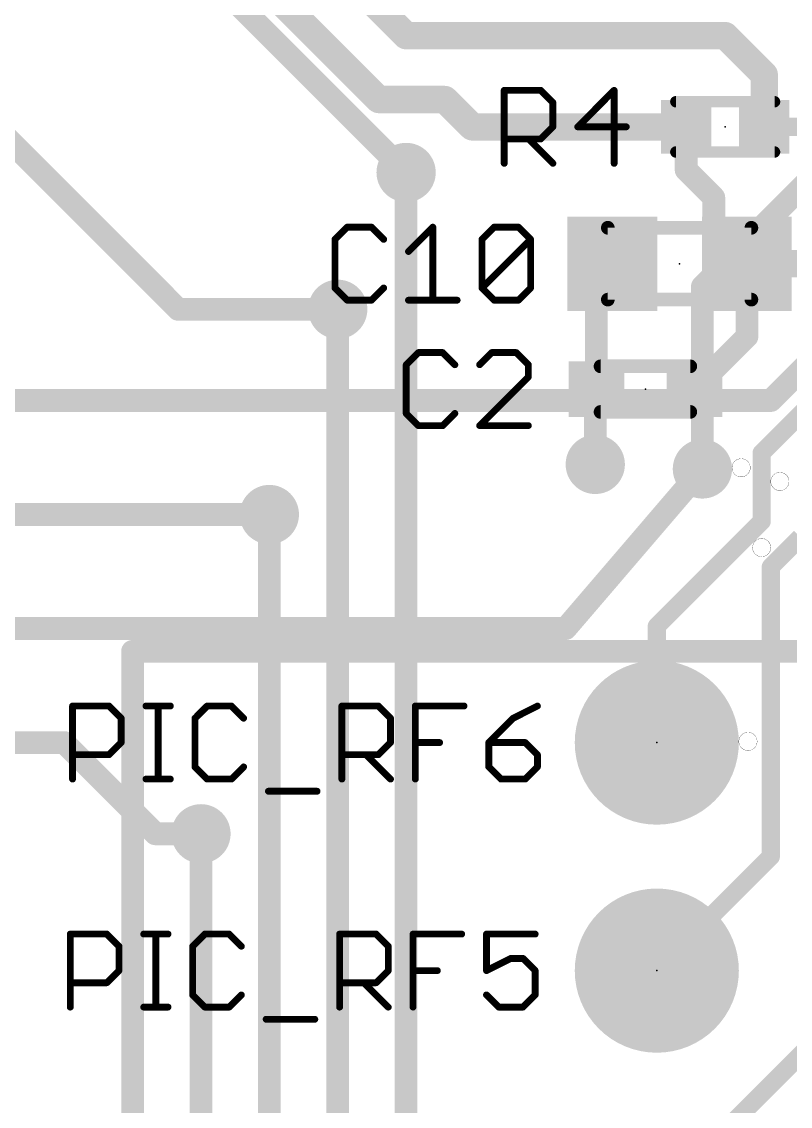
# Model space of a CAD drawing. Extents: x -18 to 144, y -21 to 125.
# Drawn here: x 14.26 to 22.82, y 59.45 to 71.53 of the extents above; entities that cross this region are included whole.
import ezdxf

# ---------------------------------------------------------------- set-up
doc = ezdxf.new("R2010")
doc.units = 0
for name, color, linetype in [('1', 251, 'CONTINUOUS'), ('114', 4, 'CONTINUOUS'), ('15', 251, 'CONTINUOUS'), ('16', 175, 'CONTINUOUS'), ('17', 1, 'CONTINUOUS'), ('18', 82, 'CONTINUOUS'), ('2', 82, 'CONTINUOUS'), ('21', 253, 'CONTINUOUS'), ('23', 7, 'CONTINUOUS'), ('25', 253, 'CONTINUOUS'), ('27', 251, 'CONTINUOUS')]:
    doc.layers.add(name, color=color, linetype=linetype)

# ---------------------------------------------------------------- blocks, each defined once
blk = doc.blocks.new('RECT')
blk.add_solid([(-0.5, -0.5), (0.5, -0.5), (-0.5, 0.5), (0.5, 0.5)])
blk = doc.blocks.new('ROUNDP')
at = {"const_width": 0.5}
blk.add_lwpolyline([(0, -0.25, 1), (0, 0.25, 1), (0, -0.25)], format="xyb", dxfattribs=at)
blk = doc.blocks.new('ROUNDV')
at = {"const_width": 0.5}
blk.add_lwpolyline([(0, -0.25, 1), (0, 0.25, 1), (0, -0.25)], format="xyb", dxfattribs=at)

msp = doc.modelspace()

# ---------------------------------------------------------------- linework, layer by layer
at = {"layer": '1'}
for points, const_width in [([(18.542, 71.374), (14.986, 74.93)], 0.3048), ([(18.2372, 70.6628), (16.51, 72.39)], 0.3048), ([(22.098, 71.374), (18.542, 71.374)], 0.3048), ([(22.533, 70.939), (22.098, 71.374)], 0.3048), ([(22.533, 70.358), (22.533, 70.939)], 0.3048), ([(18.9738, 70.6628), (18.2372, 70.6628)], 0.3048), ([(19.2786, 70.358), (18.9738, 70.6628)], 0.3048), ([(21.663, 70.358), (19.2786, 70.358)], 0.3048), ([(21.663, 70.358), (21.663, 69.8786)], 0.254), ([(22.533, 70.358), (25.5912, 70.358)], 0.2032), ([(21.663, 69.8786), (21.971, 69.5706)], 0.254), ([(21.971, 69.5706), (21.971, 69.203)], 0.254), ([(21.971, 69.203), (22.34, 68.834)], 0.254), ([(22.34, 68.834), (23.368, 68.834)], 0.3048), ([(20.84, 68.834), (20.6629, 68.6569)], 0.254), ([(22.34, 68.834), (22.34, 68.0219)], 0.254), ([(20.6629, 68.6569), (20.6629, 67.437)], 0.254), ([(22.34, 68.0219), (21.7551, 67.437)], 0.254), ([(23.6246, 67.846), (22.5044, 66.7258)], 0.2032), ([(20.6629, 67.437), (20.6502, 67.4243)], 0.254), ([(20.6502, 67.4243), (20.6502, 66.5988)], 0.254), ([(22.5044, 66.7258), (22.5044, 65.9638)], 0.2032), ([(22.5044, 65.9638), (21.336, 64.7954)], 0.2032), ([(22.606, 65.4558), (22.9362, 65.786)], 0.2032), ([(22.606, 62.23), (22.606, 65.4558)], 0.2032), ([(21.336, 64.7954), (21.336, 63.5)], 0.2032), ([(21.336, 60.96), (22.606, 62.23)], 0.2032), ([(23.114, 60.198), (21.336, 58.42)], 0.2032)]:
    msp.add_lwpolyline(points, dxfattribs=dict(at, const_width=const_width))
for points, const_width in [([(18.542, 71.4502, 1), (18.542, 71.2978)], 0.1524), ([(22.1519, 71.4279, 1), (22.0441, 71.3201)], 0.1524), ([(22.098, 71.2978, 1), (22.098, 71.4502)], 0.1524), ([(18.4881, 71.3201, 1), (18.5959, 71.4279)], 0.1524), ([(22.6092, 70.939, 1), (22.4568, 70.939)], 0.1524), ([(22.4791, 70.8851, 1), (22.5869, 70.9929)], 0.1524), ([(18.2372, 70.739, 1), (18.2372, 70.5866)], 0.1524), ([(19.0277, 70.7167, 1), (18.9199, 70.6089)], 0.1524), ([(18.9738, 70.5866, 1), (18.9738, 70.739)], 0.1524), ([(18.1833, 70.6089, 1), (18.2911, 70.7167)], 0.1524), ([(19.2786, 70.4342, 1), (19.2786, 70.2818)], 0.1524), ([(19.2247, 70.3041, 1), (19.3325, 70.4119)], 0.1524), ([(21.7265, 70.358, 1), (21.5995, 70.358)], 0.127), ([(21.663, 70.2818, 1), (21.663, 70.4342)], 0.1524), ([(22.4568, 70.358, 1), (22.6092, 70.358)], 0.1524), ([(22.533, 70.4088, 1), (22.533, 70.3072)], 0.1016), ([(21.7079, 69.9235, 1), (21.6181, 69.8337)], 0.127), ([(21.5995, 69.8786, 1), (21.7265, 69.8786)], 0.127), ([(22.0345, 69.5706, 1), (21.9075, 69.5706)], 0.127), ([(21.9261, 69.5257, 1), (22.0159, 69.6155)], 0.127), ([(22.0159, 69.2479, 1), (21.9261, 69.1581)], 0.127), ([(21.9075, 69.203, 1), (22.0345, 69.203)], 0.127), ([(22.34, 68.9102, 1), (22.34, 68.7578)], 0.1524), ([(20.8849, 68.7891, 1), (20.7951, 68.8789)], 0.127), ([(22.4035, 68.834, 1), (22.2765, 68.834)], 0.127), ([(22.2951, 68.7891, 1), (22.3849, 68.8789)], 0.127), ([(20.7264, 68.6569, 1), (20.5994, 68.6569)], 0.127), ([(20.618, 68.7018, 1), (20.7078, 68.612)], 0.127), ([(22.3849, 67.977, 1), (22.2951, 68.0668)], 0.127), ([(22.2765, 68.0219, 1), (22.4035, 68.0219)], 0.127), ([(20.7137, 67.4243, 1), (20.5867, 67.4243)], 0.127), ([(20.6053, 67.4692, 1), (20.6951, 67.3794)], 0.127), ([(20.7078, 67.3921, 1), (20.618, 67.4819)], 0.127), ([(21.7102, 67.4819, 1), (21.8, 67.3921)], 0.127), ([(20.5994, 67.437, 1), (20.7264, 67.437)], 0.127), ([(22.5552, 66.7258, 1), (22.4536, 66.7258)], 0.1016), ([(22.4685, 66.7617, 1), (22.5403, 66.6899)], 0.1016), ([(20.5867, 66.5988, 1), (20.7137, 66.5988)], 0.127), ([(22.4536, 65.9638, 1), (22.5552, 65.9638)], 0.1016), ([(22.5403, 65.9279, 1), (22.4685, 65.9997)], 0.1016), ([(22.6568, 65.4558, 1), (22.5552, 65.4558)], 0.1016), ([(22.5701, 65.4917, 1), (22.6419, 65.4199)], 0.1016), ([(21.3868, 64.7954, 1), (21.2852, 64.7954)], 0.1016), ([(21.3001, 64.8313, 1), (21.3719, 64.7595)], 0.1016), ([(21.2852, 63.5, 1), (21.3868, 63.5)], 0.1016), ([(22.5552, 62.23, 1), (22.6568, 62.23)], 0.1016), ([(22.6419, 62.1941, 1), (22.5701, 62.2659)], 0.1016), ([(21.3001, 60.9959, 1), (21.3719, 60.9241)], 0.1016)]:
    msp.add_lwpolyline(points, format="xyb", dxfattribs=dict(at, const_width=const_width))
at = {"layer": '114', "const_width": 0.0025}
for points in [[(22.2758, 66.4591, 1), (22.2758, 66.6623, 1), (22.2758, 66.4591)], [(22.7076, 66.3067, 1), (22.7076, 66.5099, 1), (22.7076, 66.3067)], [(22.5044, 65.5701, 1), (22.5044, 65.7733, 1), (22.5044, 65.5701)], [(22.352, 63.4111, 1), (22.352, 63.6143, 1), (22.352, 63.4111)]]:
    msp.add_lwpolyline(points, format="xyb", dxfattribs=at)
at = {"layer": '15', "const_width": 0.254}
for points in [[(18.542, 69.85), (18.542, 53.34)], [(17.78, 68.326), (17.78, 52.832)], [(17.018, 66.04), (17.018, 52.324)], [(15.494, 38.1), (15.494, 64.516)], [(15.494, 64.516), (36.068, 64.516)], [(16.256, 62.484), (16.256, 51.816)]]:
    msp.add_lwpolyline(points, dxfattribs=at)
at = {"layer": '15', "const_width": 0.127}
for points in [[(18.6055, 69.85, 1), (18.4785, 69.85)], [(17.8435, 68.326, 1), (17.7165, 68.326)], [(17.0815, 66.04, 1), (16.9545, 66.04)], [(15.5575, 64.516, 1), (15.4305, 64.516)], [(15.494, 64.5795, 1), (15.494, 64.4525)], [(16.3195, 62.484, 1), (16.1925, 62.484)]]:
    msp.add_lwpolyline(points, format="xyb", dxfattribs=at)
at = {"layer": '16', "const_width": 0.254}
for points in [[(14.732, 73.66), (18.542, 69.85)], [(13.208, 71.12), (16.002, 68.326)], [(16.002, 68.326), (17.78, 68.326)], [(23.368, 68.072), (22.606, 67.31)], [(22.606, 67.31), (4.1402, 67.31)], [(21.844, 66.548), (20.32, 64.77)], [(2.8702, 66.04), (17.018, 66.04)], [(20.32, 64.77), (4.1402, 64.77)], [(2.8702, 63.5), (14.732, 63.5)], [(14.732, 63.5), (15.748, 62.484)], [(15.748, 62.484), (16.256, 62.484)]]:
    msp.add_lwpolyline(points, dxfattribs=at)
at = {"layer": '16', "const_width": 0.127}
for points in [[(18.4971, 69.8051, 1), (18.5869, 69.8949)], [(16.002, 68.3895, 1), (16.002, 68.2625)], [(15.9571, 68.2811, 1), (16.0469, 68.3709)], [(17.78, 68.2625, 1), (17.78, 68.3895)], [(22.5611, 67.3549, 1), (22.6509, 67.2651)], [(22.606, 67.2465, 1), (22.606, 67.3735)], [(21.8922, 66.5067, 1), (21.7958, 66.5893)], [(17.018, 65.9765, 1), (17.018, 66.1035)], [(20.2718, 64.8113, 1), (20.3682, 64.7287)], [(20.32, 64.7065, 1), (20.32, 64.8335)], [(14.7769, 63.5449, 1), (14.6871, 63.4551)], [(14.732, 63.4365, 1), (14.732, 63.5635)], [(15.748, 62.5475, 1), (15.748, 62.4205)], [(15.7031, 62.4391, 1), (15.7929, 62.5289)], [(16.256, 62.4205, 1), (16.256, 62.5475)]]:
    msp.add_lwpolyline(points, format="xyb", dxfattribs=at)
at = {"layer": '2', "const_width": 0.254}
for points in [[(23.368, 70.104), (21.844, 68.58)], [(21.844, 68.58), (21.844, 66.548)]]:
    msp.add_lwpolyline(points, dxfattribs=at)
at = {"layer": '2', "const_width": 0.127}
for points in [[(21.9075, 68.58, 1), (21.7805, 68.58)], [(21.7991, 68.6249, 1), (21.8889, 68.5351)], [(21.7805, 66.548, 1), (21.9075, 66.548)]]:
    msp.add_lwpolyline(points, format="xyb", dxfattribs=at)
at = {"layer": '21'}
for points, const_width in [([(22.648, 70.638), (21.548, 70.638)], 0.127), ([(22.648, 70.078), (21.548, 70.078)], 0.127), ([(22.39, 69.234), (20.79, 69.234)], 0.1524), ([(20.79, 69.234), (20.79, 68.434)], 0.1524), ([(22.39, 68.434), (22.39, 69.234)], 0.1524), ([(20.79, 68.434), (22.39, 68.434)], 0.1524), ([(21.709, 67.691), (20.709, 67.691)], 0.1524), ([(20.709, 67.183), (21.709, 67.183)], 0.1524), ([(14.8247, 63.0936), (14.8247, 63.9071)], 0.0762), ([(14.8247, 63.9071), (15.2315, 63.9071)], 0.0762), ([(15.2315, 63.9071), (15.367, 63.7715)], 0.0762), ([(15.6433, 63.9071), (15.9144, 63.9071)], 0.0762), ([(15.7789, 63.0936), (15.7789, 63.9071)], 0.0762), ([(16.3246, 63.9071), (16.189, 63.7715)], 0.0762), ([(16.5957, 63.9071), (16.3246, 63.9071)], 0.0762), ([(16.7313, 63.7715), (16.5957, 63.9071)], 0.0762), ([(17.8262, 63.0936), (17.8262, 63.9071)], 0.0762), ([(17.8262, 63.9071), (18.2329, 63.9071)], 0.0762), ([(18.2329, 63.9071), (18.3685, 63.7715)], 0.0762), ([(18.6447, 63.0936), (18.6447, 63.9071)], 0.0762), ([(18.6447, 63.9071), (19.1871, 63.9071)], 0.0762), ([(20.0056, 63.9071), (19.7345, 63.7715)], 0.0762), ([(15.367, 63.7715), (15.367, 63.5003)], 0.0762), ([(16.189, 63.7715), (16.189, 63.2292)], 0.0762), ([(18.3685, 63.7715), (18.3685, 63.5003)], 0.0762), ([(19.7345, 63.7715), (19.4633, 63.5003)], 0.0762), ([(15.367, 63.5003), (15.2315, 63.3648)], 0.0762), ([(18.3685, 63.5003), (18.2329, 63.3648)], 0.0762), ([(18.6447, 63.5003), (18.9159, 63.5003)], 0.0762), ([(19.4633, 63.5003), (19.4633, 63.2292)], 0.0762), ([(19.8701, 63.5003), (19.4633, 63.5003)], 0.0762), ([(20.0056, 63.3648), (19.8701, 63.5003)], 0.0762), ([(15.2315, 63.3648), (14.8247, 63.3648)], 0.0762), ([(18.2329, 63.3648), (17.8262, 63.3648)], 0.0762), ([(18.0973, 63.3648), (18.3685, 63.0936)], 0.0762), ([(20.0056, 63.2292), (20.0056, 63.3648)], 0.0762), ([(16.189, 63.2292), (16.3246, 63.0936)], 0.0762), ([(16.5957, 63.0936), (16.7313, 63.2292)], 0.0762), ([(19.4633, 63.2292), (19.5989, 63.0936)], 0.0762), ([(19.8701, 63.0936), (20.0056, 63.2292)], 0.0762), ([(15.6433, 63.0936), (15.9144, 63.0936)], 0.0762), ([(16.3246, 63.0936), (16.5957, 63.0936)], 0.0762), ([(19.5989, 63.0936), (19.8701, 63.0936)], 0.0762), ([(17.0076, 62.958), (17.5499, 62.958)], 0.0762), ([(14.7993, 60.5536), (14.7993, 61.3671)], 0.0762), ([(14.7993, 61.3671), (15.2061, 61.3671)], 0.0762), ([(15.2061, 61.3671), (15.3416, 61.2315)], 0.0762), ([(15.6179, 61.3671), (15.889, 61.3671)], 0.0762), ([(15.7535, 60.5536), (15.7535, 61.3671)], 0.0762), ([(16.2992, 61.3671), (16.1636, 61.2315)], 0.0762), ([(16.5703, 61.3671), (16.2992, 61.3671)], 0.0762), ([(16.7059, 61.2315), (16.5703, 61.3671)], 0.0762), ([(17.8008, 60.5536), (17.8008, 61.3671)], 0.0762), ([(17.8008, 61.3671), (18.2075, 61.3671)], 0.0762), ([(18.2075, 61.3671), (18.3431, 61.2315)], 0.0762), ([(18.6193, 60.5536), (18.6193, 61.3671)], 0.0762), ([(18.6193, 61.3671), (19.1617, 61.3671)], 0.0762), ([(19.9802, 61.3671), (19.4379, 61.3671)], 0.0762), ([(19.4379, 61.3671), (19.4379, 60.9603)], 0.0762), ([(15.3416, 61.2315), (15.3416, 60.9603)], 0.0762), ([(16.1636, 61.2315), (16.1636, 60.6892)], 0.0762), ([(18.3431, 61.2315), (18.3431, 60.9603)], 0.0762), ([(19.4379, 60.9603), (19.7091, 61.0959)], 0.0762), ([(19.7091, 61.0959), (19.8447, 61.0959)], 0.0762), ([(19.8447, 61.0959), (19.9802, 60.9603)], 0.0762), ([(15.3416, 60.9603), (15.2061, 60.8248)], 0.0762), ([(18.3431, 60.9603), (18.2075, 60.8248)], 0.0762), ([(18.6193, 60.9603), (18.8905, 60.9603)], 0.0762), ([(19.9802, 60.9603), (19.9802, 60.6892)], 0.0762), ([(15.2061, 60.8248), (14.7993, 60.8248)], 0.0762), ([(18.2075, 60.8248), (17.8008, 60.8248)], 0.0762), ([(18.0719, 60.8248), (18.3431, 60.5536)], 0.0762), ([(16.1636, 60.6892), (16.2992, 60.5536)], 0.0762), ([(16.5703, 60.5536), (16.7059, 60.6892)], 0.0762), ([(19.5735, 60.5536), (19.4379, 60.6892)], 0.0762), ([(19.9802, 60.6892), (19.8447, 60.5536)], 0.0762), ([(15.6179, 60.5536), (15.889, 60.5536)], 0.0762), ([(16.2992, 60.5536), (16.5703, 60.5536)], 0.0762), ([(19.8447, 60.5536), (19.5735, 60.5536)], 0.0762), ([(16.9822, 60.418), (17.5245, 60.418)], 0.0762)]:
    msp.add_lwpolyline(points, dxfattribs=dict(at, const_width=const_width))
for points, const_width in [([(21.548, 70.6698, 1), (21.548, 70.6063)], 0.0635), ([(22.648, 70.6063, 1), (22.648, 70.6698)], 0.0635), ([(21.548, 70.1098, 1), (21.548, 70.0463)], 0.0635), ([(22.648, 70.0463, 1), (22.648, 70.1098)], 0.0635), ([(20.79, 69.2721, 1), (20.79, 69.1959)], 0.0762), ([(20.8281, 69.234, 1), (20.7519, 69.234)], 0.0762), ([(22.4281, 69.234, 1), (22.3519, 69.234)], 0.0762), ([(22.39, 69.1959, 1), (22.39, 69.2721)], 0.0762), ([(20.79, 68.4721, 1), (20.79, 68.3959)], 0.0762), ([(22.39, 68.3959, 1), (22.39, 68.4721)], 0.0762), ([(20.7519, 68.434, 1), (20.8281, 68.434)], 0.0762), ([(22.3519, 68.434, 1), (22.4281, 68.434)], 0.0762), ([(20.709, 67.7291, 1), (20.709, 67.6529)], 0.0762), ([(21.709, 67.6529, 1), (21.709, 67.7291)], 0.0762), ([(20.709, 67.2211, 1), (20.709, 67.1449)], 0.0762), ([(21.709, 67.1449, 1), (21.709, 67.2211)], 0.0762), ([(14.8438, 63.9071, 1), (14.8057, 63.9071)], 0.0381), ([(14.8247, 63.9261, 1), (14.8247, 63.888)], 0.0381), ([(15.2449, 63.9206, 1), (15.218, 63.8936)], 0.0381), ([(15.2315, 63.888, 1), (15.2315, 63.9261)], 0.0381), ([(15.6433, 63.9261, 1), (15.6433, 63.888)], 0.0381), ([(15.7979, 63.9071, 1), (15.7598, 63.9071)], 0.0381), ([(15.9144, 63.888, 1), (15.9144, 63.9261)], 0.0381), ([(16.3246, 63.9261, 1), (16.3246, 63.888)], 0.0381), ([(16.3381, 63.8936, 1), (16.3111, 63.9206)], 0.0381), ([(16.6092, 63.9206, 1), (16.5823, 63.8936)], 0.0381), ([(16.5957, 63.888, 1), (16.5957, 63.9261)], 0.0381), ([(17.8452, 63.9071, 1), (17.8071, 63.9071)], 0.0381), ([(17.8262, 63.9261, 1), (17.8262, 63.888)], 0.0381), ([(18.2464, 63.9206, 1), (18.2194, 63.8936)], 0.0381), ([(18.2329, 63.888, 1), (18.2329, 63.9261)], 0.0381), ([(18.6638, 63.9071, 1), (18.6257, 63.9071)], 0.0381), ([(18.6447, 63.9261, 1), (18.6447, 63.888)], 0.0381), ([(19.1871, 63.888, 1), (19.1871, 63.9261)], 0.0381), ([(20.0142, 63.8901, 1), (19.9971, 63.9241)], 0.0381), ([(15.3861, 63.7715, 1), (15.348, 63.7715)], 0.0381), ([(15.3536, 63.758, 1), (15.3805, 63.785)], 0.0381), ([(16.1755, 63.785, 1), (16.2025, 63.758)], 0.0381), ([(16.2081, 63.7715, 1), (16.17, 63.7715)], 0.0381), ([(16.7179, 63.758, 1), (16.7448, 63.785)], 0.0381), ([(18.3875, 63.7715, 1), (18.3494, 63.7715)], 0.0381), ([(18.355, 63.758, 1), (18.382, 63.785)], 0.0381), ([(19.726, 63.7886, 1), (19.743, 63.7545)], 0.0381), ([(19.7479, 63.758, 1), (19.721, 63.785)], 0.0381), ([(15.348, 63.5003, 1), (15.3861, 63.5003)], 0.0381), ([(15.3805, 63.4869, 1), (15.3536, 63.5138)], 0.0381), ([(18.3494, 63.5003, 1), (18.3875, 63.5003)], 0.0381), ([(18.382, 63.4869, 1), (18.355, 63.5138)], 0.0381), ([(18.6447, 63.5194, 1), (18.6447, 63.4813)], 0.0381), ([(18.9159, 63.4813, 1), (18.9159, 63.5194)], 0.0381), ([(19.4824, 63.5003, 1), (19.4443, 63.5003)], 0.0381), ([(19.4633, 63.5194, 1), (19.4633, 63.4813)], 0.0381), ([(19.4498, 63.5138, 1), (19.4768, 63.4869)], 0.0381), ([(19.8835, 63.5138, 1), (19.8566, 63.4869)], 0.0381), ([(19.8701, 63.4813, 1), (19.8701, 63.5194)], 0.0381), ([(14.8247, 63.3838, 1), (14.8247, 63.3457)], 0.0381), ([(15.218, 63.3782, 1), (15.2449, 63.3513)], 0.0381), ([(15.2315, 63.3457, 1), (15.2315, 63.3838)], 0.0381), ([(17.8262, 63.3838, 1), (17.8262, 63.3457)], 0.0381), ([(18.1108, 63.3782, 1), (18.0838, 63.3513)], 0.0381), ([(18.2194, 63.3782, 1), (18.2464, 63.3513)], 0.0381), ([(18.2329, 63.3457, 1), (18.2329, 63.3838)], 0.0381), ([(20.0247, 63.3648, 1), (19.9866, 63.3648)], 0.0381), ([(19.9922, 63.3513, 1), (20.0191, 63.3782)], 0.0381), ([(16.2025, 63.2427, 1), (16.1755, 63.2157)], 0.0381), ([(16.17, 63.2292, 1), (16.2081, 63.2292)], 0.0381), ([(16.7448, 63.2157, 1), (16.7179, 63.2427)], 0.0381), ([(19.4768, 63.2427, 1), (19.4498, 63.2157)], 0.0381), ([(19.4443, 63.2292, 1), (19.4824, 63.2292)], 0.0381), ([(19.9866, 63.2292, 1), (20.0247, 63.2292)], 0.0381), ([(20.0191, 63.2157, 1), (19.9922, 63.2427)], 0.0381), ([(14.8057, 63.0936, 1), (14.8438, 63.0936)], 0.0381), ([(15.6433, 63.1127, 1), (15.6433, 63.0746)], 0.0381), ([(15.7598, 63.0936, 1), (15.7979, 63.0936)], 0.0381), ([(15.9144, 63.0746, 1), (15.9144, 63.1127)], 0.0381), ([(16.3246, 63.1127, 1), (16.3246, 63.0746)], 0.0381), ([(16.3111, 63.0801, 1), (16.3381, 63.1071)], 0.0381), ([(16.5823, 63.1071, 1), (16.6092, 63.0801)], 0.0381), ([(16.5957, 63.0746, 1), (16.5957, 63.1127)], 0.0381), ([(17.8071, 63.0936, 1), (17.8452, 63.0936)], 0.0381), ([(18.355, 63.0801, 1), (18.382, 63.1071)], 0.0381), ([(18.6257, 63.0936, 1), (18.6638, 63.0936)], 0.0381), ([(19.5989, 63.1127, 1), (19.5989, 63.0746)], 0.0381), ([(19.5854, 63.0801, 1), (19.6124, 63.1071)], 0.0381), ([(19.8566, 63.1071, 1), (19.8835, 63.0801)], 0.0381), ([(19.8701, 63.0746, 1), (19.8701, 63.1127)], 0.0381), ([(17.0076, 62.9771, 1), (17.0076, 62.939)], 0.0381), ([(17.5499, 62.939, 1), (17.5499, 62.9771)], 0.0381), ([(14.7993, 61.3861, 1), (14.7993, 61.348)], 0.0381), ([(14.8184, 61.3671, 1), (14.7803, 61.3671)], 0.0381), ([(15.2195, 61.3806, 1), (15.1926, 61.3536)], 0.0381), ([(15.2061, 61.348, 1), (15.2061, 61.3861)], 0.0381), ([(15.6179, 61.3861, 1), (15.6179, 61.348)], 0.0381), ([(15.7725, 61.3671, 1), (15.7344, 61.3671)], 0.0381), ([(15.889, 61.348, 1), (15.889, 61.3861)], 0.0381), ([(16.2992, 61.3861, 1), (16.2992, 61.348)], 0.0381), ([(16.3127, 61.3536, 1), (16.2857, 61.3806)], 0.0381), ([(16.5838, 61.3806, 1), (16.5569, 61.3536)], 0.0381), ([(16.5703, 61.348, 1), (16.5703, 61.3861)], 0.0381), ([(17.8198, 61.3671, 1), (17.7817, 61.3671)], 0.0381), ([(17.8008, 61.3861, 1), (17.8008, 61.348)], 0.0381), ([(18.221, 61.3806, 1), (18.194, 61.3536)], 0.0381), ([(18.2075, 61.348, 1), (18.2075, 61.3861)], 0.0381), ([(18.6193, 61.3861, 1), (18.6193, 61.348)], 0.0381), ([(18.6384, 61.3671, 1), (18.6003, 61.3671)], 0.0381), ([(19.1617, 61.348, 1), (19.1617, 61.3861)], 0.0381), ([(19.4379, 61.3861, 1), (19.4379, 61.348)], 0.0381), ([(19.457, 61.3671, 1), (19.4189, 61.3671)], 0.0381), ([(19.9802, 61.348, 1), (19.9802, 61.3861)], 0.0381), ([(15.3607, 61.2315, 1), (15.3226, 61.2315)], 0.0381), ([(15.3282, 61.218, 1), (15.3551, 61.245)], 0.0381), ([(16.1501, 61.245, 1), (16.1771, 61.218)], 0.0381), ([(16.1827, 61.2315, 1), (16.1446, 61.2315)], 0.0381), ([(16.6925, 61.218, 1), (16.7194, 61.245)], 0.0381), ([(18.3621, 61.2315, 1), (18.324, 61.2315)], 0.0381), ([(18.3296, 61.218, 1), (18.3566, 61.245)], 0.0381), ([(19.7091, 61.115, 1), (19.7091, 61.0769)], 0.0381), ([(19.7176, 61.0789, 1), (19.7006, 61.113)], 0.0381), ([(19.8581, 61.1094, 1), (19.8312, 61.0825)], 0.0381), ([(19.8447, 61.0769, 1), (19.8447, 61.115)], 0.0381), ([(15.3226, 60.9603, 1), (15.3607, 60.9603)], 0.0381), ([(15.3551, 60.9469, 1), (15.3282, 60.9738)], 0.0381), ([(18.324, 60.9603, 1), (18.3621, 60.9603)], 0.0381), ([(18.3566, 60.9469, 1), (18.3296, 60.9738)], 0.0381), ([(18.6193, 60.9794, 1), (18.6193, 60.9413)], 0.0381), ([(18.8905, 60.9413, 1), (18.8905, 60.9794)], 0.0381), ([(19.4294, 60.9774, 1), (19.4464, 60.9433)], 0.0381), ([(19.4189, 60.9603, 1), (19.457, 60.9603)], 0.0381), ([(19.9993, 60.9603, 1), (19.9612, 60.9603)], 0.0381), ([(19.9668, 60.9469, 1), (19.9937, 60.9738)], 0.0381), ([(14.7993, 60.8438, 1), (14.7993, 60.8057)], 0.0381), ([(15.1926, 60.8382, 1), (15.2195, 60.8113)], 0.0381), ([(15.2061, 60.8057, 1), (15.2061, 60.8438)], 0.0381), ([(17.8008, 60.8438, 1), (17.8008, 60.8057)], 0.0381), ([(18.0854, 60.8382, 1), (18.0584, 60.8113)], 0.0381), ([(18.194, 60.8382, 1), (18.221, 60.8113)], 0.0381), ([(18.2075, 60.8057, 1), (18.2075, 60.8438)], 0.0381), ([(16.1771, 60.7027, 1), (16.1501, 60.6757)], 0.0381), ([(16.1446, 60.6892, 1), (16.1827, 60.6892)], 0.0381), ([(16.7194, 60.6757, 1), (16.6925, 60.7027)], 0.0381), ([(19.4514, 60.7027, 1), (19.4244, 60.6757)], 0.0381), ([(19.9612, 60.6892, 1), (19.9993, 60.6892)], 0.0381), ([(19.9937, 60.6757, 1), (19.9668, 60.7027)], 0.0381), ([(14.7803, 60.5536, 1), (14.8184, 60.5536)], 0.0381), ([(15.6179, 60.5727, 1), (15.6179, 60.5346)], 0.0381), ([(15.7344, 60.5536, 1), (15.7725, 60.5536)], 0.0381), ([(15.889, 60.5346, 1), (15.889, 60.5727)], 0.0381), ([(16.2992, 60.5727, 1), (16.2992, 60.5346)], 0.0381), ([(16.2857, 60.5401, 1), (16.3127, 60.5671)], 0.0381), ([(16.5569, 60.5671, 1), (16.5838, 60.5401)], 0.0381), ([(16.5703, 60.5346, 1), (16.5703, 60.5727)], 0.0381), ([(17.7817, 60.5536, 1), (17.8198, 60.5536)], 0.0381), ([(18.3296, 60.5401, 1), (18.3566, 60.5671)], 0.0381), ([(18.6003, 60.5536, 1), (18.6384, 60.5536)], 0.0381), ([(19.5735, 60.5727, 1), (19.5735, 60.5346)], 0.0381), ([(19.56, 60.5401, 1), (19.587, 60.5671)], 0.0381), ([(19.8312, 60.5671, 1), (19.8581, 60.5401)], 0.0381), ([(19.8447, 60.5346, 1), (19.8447, 60.5727)], 0.0381), ([(16.9822, 60.4371, 1), (16.9822, 60.399)], 0.0381), ([(17.5245, 60.399, 1), (17.5245, 60.4371)], 0.0381)]:
    msp.add_lwpolyline(points, format="xyb", dxfattribs=dict(at, const_width=const_width))
at = {"layer": '23'}
for p in [(22.098, 70.358), (21.59, 68.834), (21.209, 67.437), (21.336, 63.5), (21.336, 60.96)]:
    msp.add_point(p, dxfattribs=at)
at = {"layer": '25', "const_width": 0.0762}
for points in [[(19.6353, 69.9516), (19.6353, 70.7651)], [(19.6353, 70.7651), (20.0421, 70.7651)], [(20.0421, 70.7651), (20.1777, 70.6295)], [(20.8607, 70.7651), (20.4539, 70.3583)], [(20.8607, 69.9516), (20.8607, 70.7651)], [(20.1777, 70.6295), (20.1777, 70.3583)], [(20.1777, 70.3583), (20.0421, 70.2228)], [(20.4539, 70.3583), (20.9962, 70.3583)], [(20.0421, 70.2228), (19.6353, 70.2228)], [(19.9065, 70.2228), (20.1777, 69.9516)]]:
    msp.add_lwpolyline(points, dxfattribs=at)
at = {"layer": '25', "const_width": 0.0381}
for points in [[(19.6544, 70.7651, 1), (19.6163, 70.7651)], [(19.6353, 70.7841, 1), (19.6353, 70.746)], [(20.0556, 70.7786, 1), (20.0286, 70.7516)], [(20.0421, 70.746, 1), (20.0421, 70.7841)], [(20.8797, 70.7651, 1), (20.8416, 70.7651)], [(20.8741, 70.7516, 1), (20.8472, 70.7786)], [(20.1967, 70.6295, 1), (20.1586, 70.6295)], [(20.1642, 70.616, 1), (20.1911, 70.643)], [(20.1586, 70.3583, 1), (20.1967, 70.3583)], [(20.1911, 70.3449, 1), (20.1642, 70.3718)], [(20.4539, 70.3774, 1), (20.4539, 70.3393)], [(20.4405, 70.3718, 1), (20.4674, 70.3449)], [(20.9962, 70.3393, 1), (20.9962, 70.3774)], [(19.6353, 70.2418, 1), (19.6353, 70.2037)], [(19.92, 70.2362, 1), (19.893, 70.2093)], [(20.0286, 70.2362, 1), (20.0556, 70.2093)], [(20.0421, 70.2037, 1), (20.0421, 70.2418)], [(19.6163, 69.9516, 1), (19.6544, 69.9516)], [(20.1642, 69.9381, 1), (20.1911, 69.9651)], [(20.8416, 69.9516, 1), (20.8797, 69.9516)]]:
    msp.add_lwpolyline(points, format="xyb", dxfattribs=at)
at = {"layer": '27', "const_width": 0.0762}
for points in [[(17.8855, 69.2411), (17.75, 69.1055)], [(18.1567, 69.2411), (17.8855, 69.2411)], [(18.2923, 69.1055), (18.1567, 69.2411)], [(18.5685, 68.9699), (18.8397, 69.2411)], [(18.8397, 69.2411), (18.8397, 68.4276)], [(19.3871, 69.1055), (19.5227, 69.2411)], [(19.5227, 69.2411), (19.7939, 69.2411)], [(19.7939, 69.2411), (19.9294, 69.1055)], [(17.75, 69.1055), (17.75, 68.5632)], [(19.3871, 68.5632), (19.3871, 69.1055)], [(19.3871, 68.5632), (19.9294, 69.1055)], [(19.9294, 69.1055), (19.9294, 68.5632)], [(17.75, 68.5632), (17.8855, 68.4276)], [(18.1567, 68.4276), (18.2923, 68.5632)], [(19.5227, 68.4276), (19.3871, 68.5632)], [(19.9294, 68.5632), (19.7939, 68.4276)], [(17.8855, 68.4276), (18.1567, 68.4276)], [(18.5685, 68.4276), (19.1109, 68.4276)], [(19.7939, 68.4276), (19.5227, 68.4276)], [(18.6787, 67.8441), (18.5431, 67.7085)], [(18.9499, 67.8441), (18.6787, 67.8441)], [(19.0855, 67.7085), (18.9499, 67.8441)], [(19.4973, 67.8441), (19.3617, 67.7085)], [(19.7685, 67.8441), (19.4973, 67.8441)], [(19.9041, 67.7085), (19.7685, 67.8441)], [(18.5431, 67.7085), (18.5431, 67.1662)], [(19.9041, 67.5729), (19.9041, 67.7085)], [(19.3617, 67.0306), (19.9041, 67.5729)], [(18.5431, 67.1662), (18.6787, 67.0306)], [(18.9499, 67.0306), (19.0855, 67.1662)], [(18.6787, 67.0306), (18.9499, 67.0306)], [(19.9041, 67.0306), (19.3617, 67.0306)]]:
    msp.add_lwpolyline(points, dxfattribs=at)
at = {"layer": '27', "const_width": 0.0381}
for points in [[(17.8855, 69.2601, 1), (17.8855, 69.222)], [(17.899, 69.2276, 1), (17.8721, 69.2546)], [(18.1702, 69.2546, 1), (18.1432, 69.2276)], [(18.1567, 69.222, 1), (18.1567, 69.2601)], [(18.8588, 69.2411, 1), (18.8207, 69.2411)], [(18.8532, 69.2276, 1), (18.8262, 69.2546)], [(19.5227, 69.2601, 1), (19.5227, 69.222)], [(19.5362, 69.2276, 1), (19.5092, 69.2546)], [(19.8073, 69.2546, 1), (19.7804, 69.2276)], [(19.7939, 69.222, 1), (19.7939, 69.2601)], [(17.769, 69.1055, 1), (17.7309, 69.1055)], [(17.7365, 69.119, 1), (17.7634, 69.092)], [(18.2788, 69.092, 1), (18.3058, 69.119)], [(19.4062, 69.1055, 1), (19.3681, 69.1055)], [(19.3736, 69.119, 1), (19.4006, 69.092)], [(19.9485, 69.1055, 1), (19.9104, 69.1055)], [(19.9429, 69.092, 1), (19.916, 69.119)], [(19.916, 69.092, 1), (19.9429, 69.119)], [(18.5551, 68.9834, 1), (18.582, 68.9565)], [(17.7634, 68.5767, 1), (17.7365, 68.5497)], [(17.7309, 68.5632, 1), (17.769, 68.5632)], [(18.3058, 68.5497, 1), (18.2788, 68.5767)], [(19.4006, 68.5767, 1), (19.3736, 68.5497)], [(19.3736, 68.5767, 1), (19.4006, 68.5497)], [(19.3681, 68.5632, 1), (19.4062, 68.5632)], [(19.9104, 68.5632, 1), (19.9485, 68.5632)], [(19.9429, 68.5497, 1), (19.916, 68.5767)], [(17.8855, 68.4466, 1), (17.8855, 68.4086)], [(17.8721, 68.4141, 1), (17.899, 68.4411)], [(18.1432, 68.4411, 1), (18.1702, 68.4141)], [(18.1567, 68.4086, 1), (18.1567, 68.4466)], [(18.5685, 68.4466, 1), (18.5685, 68.4086)], [(18.8207, 68.4276, 1), (18.8588, 68.4276)], [(19.1109, 68.4086, 1), (19.1109, 68.4466)], [(19.5227, 68.4466, 1), (19.5227, 68.4086)], [(19.5092, 68.4141, 1), (19.5362, 68.4411)], [(19.7804, 68.4411, 1), (19.8073, 68.4141)], [(19.7939, 68.4086, 1), (19.7939, 68.4466)], [(18.6787, 67.8631, 1), (18.6787, 67.825)], [(18.6922, 67.8306, 1), (18.6653, 67.8576)], [(18.9634, 67.8576, 1), (18.9364, 67.8306)], [(18.9499, 67.825, 1), (18.9499, 67.8631)], [(19.4973, 67.8631, 1), (19.4973, 67.825)], [(19.5108, 67.8306, 1), (19.4838, 67.8576)], [(19.7819, 67.8576, 1), (19.755, 67.8306)], [(19.7685, 67.825, 1), (19.7685, 67.8631)], [(18.5297, 67.722, 1), (18.5566, 67.695)], [(18.5622, 67.7085, 1), (18.5241, 67.7085)], [(19.072, 67.695, 1), (19.0989, 67.722)], [(19.3483, 67.722, 1), (19.3752, 67.695)], [(19.9231, 67.7085, 1), (19.885, 67.7085)], [(19.8906, 67.695, 1), (19.9175, 67.722)], [(19.885, 67.5729, 1), (19.9231, 67.5729)], [(19.9175, 67.5595, 1), (19.8906, 67.5864)], [(18.5566, 67.1797, 1), (18.5297, 67.1527)], [(18.5241, 67.1662, 1), (18.5622, 67.1662)], [(19.0989, 67.1527, 1), (19.072, 67.1797)], [(18.6787, 67.0496, 1), (18.6787, 67.0116)], [(18.6653, 67.0171, 1), (18.6922, 67.0441)], [(18.9364, 67.0441, 1), (18.9634, 67.0171)], [(18.9499, 67.0116, 1), (18.9499, 67.0496)], [(19.3483, 67.0441, 1), (19.3752, 67.0171)], [(19.3617, 67.0496, 1), (19.3617, 67.0116)], [(19.9041, 67.0116, 1), (19.9041, 67.0496)]]:
    msp.add_lwpolyline(points, format="xyb", dxfattribs=at)

# ---------------------------------------------------------------- block references
at = {"layer": '1', "xscale": 0.56, "yscale": 0.6}
for p in [(21.663, 70.358), (22.533, 70.358)]:
    msp.add_blockref('RECT', p, dxfattribs=at)
at = {"layer": '1', "yscale": 1.05, "rotation": 180}
for p in [(20.84, 68.834), (22.34, 68.834)]:
    msp.add_blockref('RECT', p, dxfattribs=at)
at = {"layer": '1', "xscale": 0.62, "yscale": 0.62, "rotation": 180}
for p in [(20.6629, 67.437), (21.7551, 67.437)]:
    msp.add_blockref('RECT', p, dxfattribs=at)
at = {"layer": '17'}
for p, xscale, yscale in [((21.336, 63.5), 1.8288, 1.8288), ((21.336, 63.5), 1.8288, 1.8288), ((21.336, 63.5), 1.6002, 1.6002), ((21.336, 63.5), 1.6002, 1.6002), ((21.336, 60.96), 1.8288, 1.8288), ((21.336, 60.96), 1.8288, 1.8288), ((21.336, 60.96), 1.6002, 1.6002), ((21.336, 60.96), 1.6002, 1.6002)]:
    msp.add_blockref('ROUNDP', p, dxfattribs=dict(at, xscale=xscale, yscale=yscale))
at = {"layer": '18', "xscale": 0.6604, "yscale": 0.6604}
for p in [(18.542, 69.85), (18.542, 69.85), (18.542, 69.85), (18.542, 69.85), (17.78, 68.326), (17.78, 68.326), (17.78, 68.326), (17.78, 68.326), (20.6502, 66.5988), (20.6502, 66.5988), (20.6502, 66.5988), (20.6502, 66.5988), (21.844, 66.548), (21.844, 66.548), (21.844, 66.548), (21.844, 66.548), (17.018, 66.04), (17.018, 66.04), (17.018, 66.04), (17.018, 66.04), (16.256, 62.484), (16.256, 62.484), (16.256, 62.484), (16.256, 62.484)]:
    msp.add_blockref('ROUNDV', p, dxfattribs=at)

doc.saveas('drawing.dxf')
